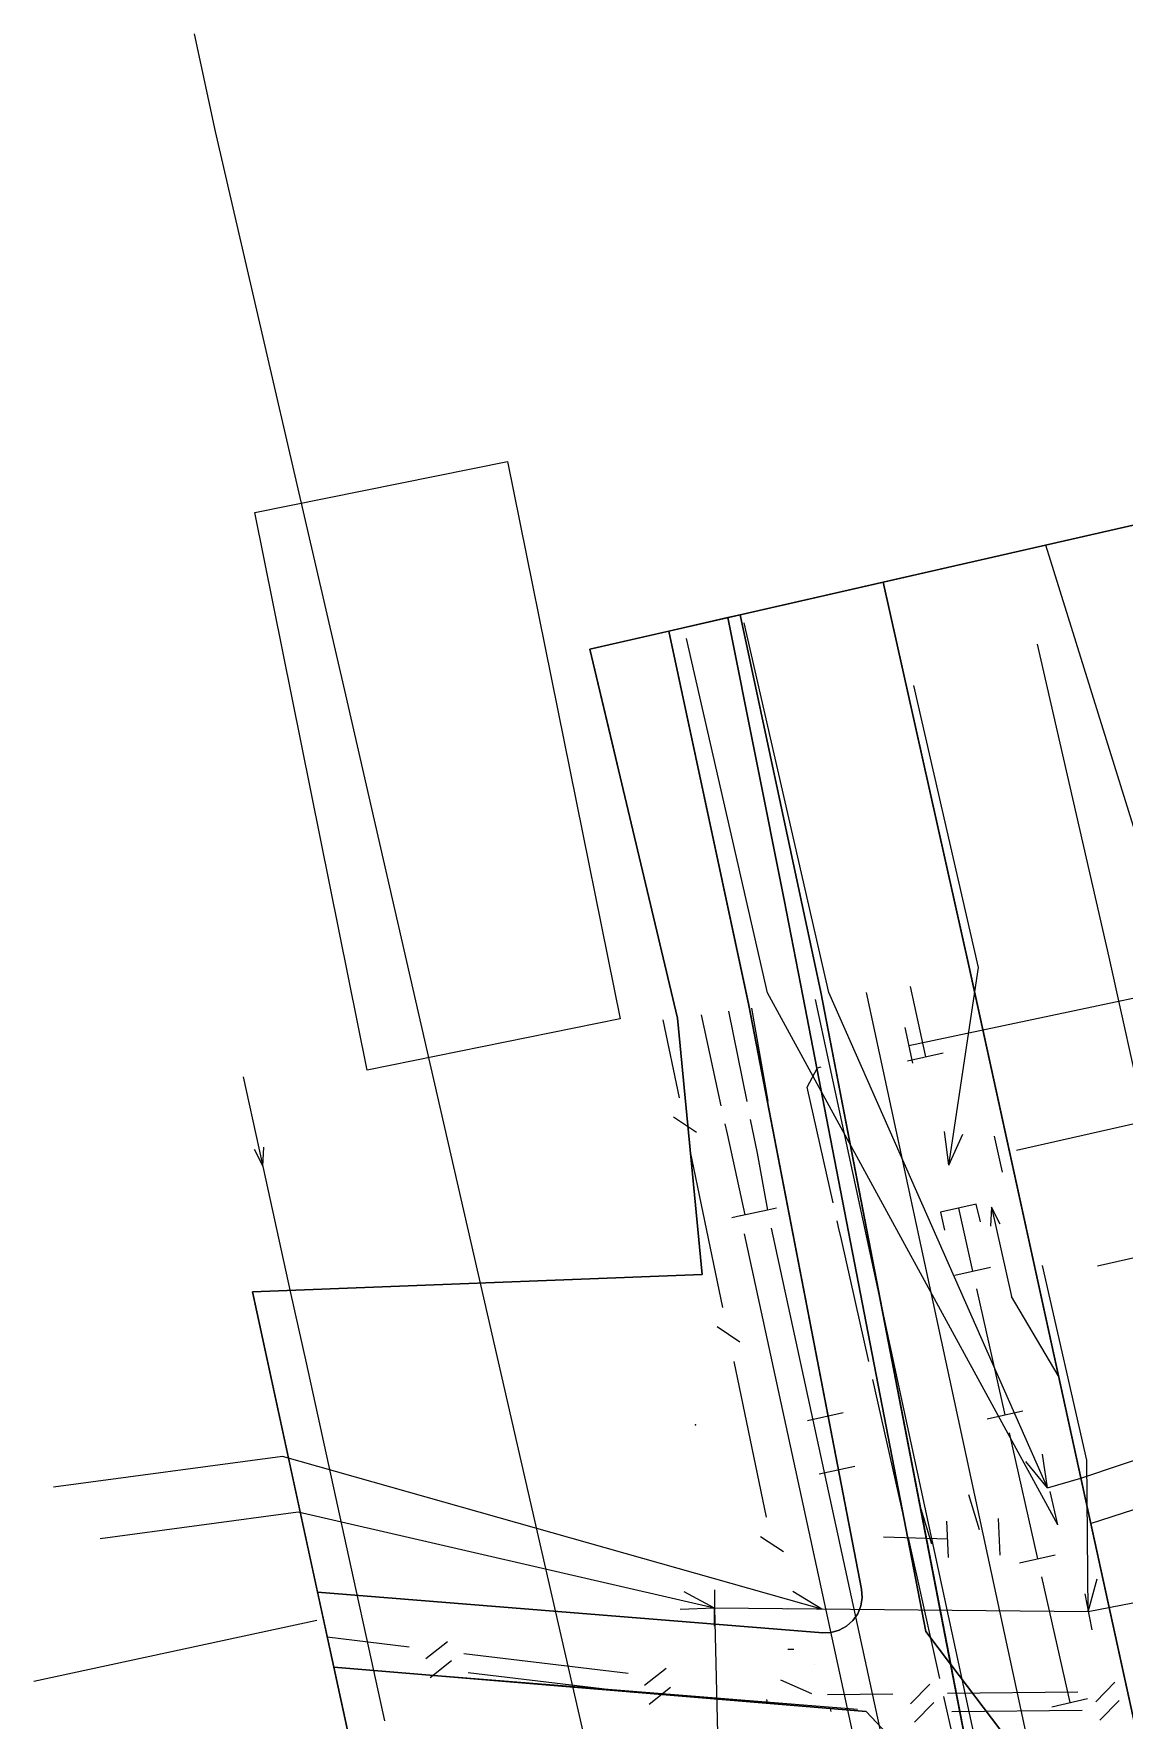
# Model space of a CAD drawing. Header units: metres. Extents: x 8858 to 9287, y -8974 to -8722.
# Drawn here: x 8862.25 to 8892.04, y -8777.99 to -8731.96 of the extents above; entities that cross this region are included whole.
import ezdxf

# ---------------------------------------------------------------- set-up
doc = ezdxf.new("R2010")
doc.units = ezdxf.units.M
for name, color, linetype in [('BENCH', 7, 'Continuous'), ('BOUNDARY', 7, 'Continuous'), ('BUILDING', 7, 'Continuous'), ('CURB', 7, 'Continuous'), ('ELECTR_CABLE', 7, 'Continuous'), ('ELECTR_CABLE_COMM', 7, 'Continuous'), ('GAS', 7, 'Continuous'), ('GRASS', 7, 'Continuous'), ('GROUND', 7, 'Continuous'), ('OVERHEAD_POWER_LINE', 7, 'Continuous'), ('ROAD', 7, 'Continuous'), ('SIDEWALK_PATH', 7, 'Continuous'), ('WATER_PIPELINE', 7, 'Continuous')]:
    doc.layers.add(name, color=color, linetype=linetype)

msp = doc.modelspace()

# ---------------------------------------------------------------- linework, layer by layer
at = {"layer": 'BENCH'}
msp.add_point((8880.328, -8769.93), dxfattribs=at)
at = {"layer": 'BOUNDARY'}
msp.add_lwpolyline([(8890.214, -8867.683), (8868.224, -8766.299), (8880.504, -8765.823), (8879.83, -8758.826), (8877.441, -8748.757), (8908.505, -8741.67), (8911.147, -8753.203), (8924.867, -8752.75), (8941.254, -8750.539), (8941.928, -8753.75), (8940.375, -8754.076), (8941.082, -8757.438), (8960.582, -8753.342), (8960.71, -8753.949), (8965.826, -8752.862), (8965.701, -8752.267), (8980.239, -8749.213), (8980.36, -8749.789), (8985.458, -8748.774), (8985.326, -8748.144), (8999.917, -8745.079), (9000.038, -8745.653), (9005.117, -8744.598)], dxfattribs=at)
at = {"layer": 'BUILDING'}
msp.add_lwpolyline([(8875.191, -8743.637), (8878.263, -8758.851), (8871.36, -8760.245), (8868.288, -8745.031)], close=True, dxfattribs=at)
at = {"layer": 'CURB'}
for points in [[(8895.869, -8765.07), (8889.89, -8745.917)], [(8885.448, -8746.93), (8887.791, -8757.397)], [(8881.547, -8747.82), (8883.748, -8758.123)], [(8879.596, -8748.265), (8881.778, -8758.476)], [(8887.793, -8757.396), (8894.035, -8785.943)], [(8881.779, -8758.476), (8884.861, -8774.416)], [(8883.747, -8758.123), (8890.756, -8794.367)], [(8870.003, -8774.5), (8883.8, -8775.603)], [(8870.445, -8776.542), (8884.747, -8777.685)]]:
    msp.add_lwpolyline(points, dxfattribs=at)
at = {"layer": 'ELECTR_CABLE'}
for points in [[(8883.962, -8758.127), (8881.651, -8748.039)], [(8882.295, -8758.138), (8880.079, -8748.464)], [(8886.155, -8759.571), (8897.958, -8757.078)], [(8890.22, -8772.66), (8882.295, -8758.138)], [(8889.94, -8771.65), (8883.962, -8758.127)], [(8881.029, -8761.224), (8880.484, -8758.738)], [(8881.229, -8758.637), (8881.724, -8761.104)], [(8881.85, -8758.554), (8882.302, -8761.096)], [(8886.258, -8760.06), (8886.052, -8759.082)], [(8884.085, -8763.87), (8883.376, -8760.714), (8883.658, -8760.186), (8883.758, -8760.161)], [(8881.681, -8764.199), (8881.196, -8761.987), (8881.136, -8761.712)], [(8881.822, -8761.594), (8882.007, -8762.513), (8882.291, -8764.065)], [(8882.536, -8764.013), (8882.291, -8764.066)], [(8881.558, -8764.225), (8881.314, -8764.278)], [(8882.291, -8764.065), (8881.559, -8764.225)], [(8885.057, -8768.199), (8884.309, -8764.872), (8884.234, -8764.536), (8884.194, -8764.358)], [(8900.028, -8849.282), (8881.665, -8764.717)], [(8900.76, -8849.122), (8882.398, -8764.558)], [(8886.029, -8772.528), (8885.166, -8768.687)], [(8883.382, -8769.807), (8884.358, -8769.593)], [(8890.85, -8771.38), (8895.24, -8769.91)], [(8889.94, -8771.65), (8889.347, -8770.928)], [(8889.94, -8771.65), (8889.805, -8770.726)], [(8883.702, -8771.267), (8884.678, -8771.053)], [(8889.94, -8771.65), (8890.85, -8771.38)], [(8895.56, -8771.19), (8891.1, -8772.63)], [(8888.08, -8772.791), (8887.788, -8771.835)], [(8890.22, -8772.66), (8890.008, -8771.75)], [(8886.776, -8773.188), (8886.484, -8772.232)], [(8887.232, -8773.552), (8887.186, -8772.554)], [(8888.642, -8773.487), (8888.596, -8772.489)], [(8887.209, -8773.053), (8885.46, -8772.99)], [(8887.001, -8776.856), (8886.138, -8773.015)], [(8886.479, -8780.503), (8886.687, -8780.531), (8887.319, -8780.235), (8887.632, -8779.668), (8887.11, -8777.344)]]:
    msp.add_lwpolyline(points, dxfattribs=at)
at = {"layer": 'ELECTR_CABLE_COMM'}
for points in [[(8879.885, -8761.006), (8879.444, -8758.878)], [(8880.351, -8761.946), (8879.725, -8761.535)], [(8881.074, -8766.73), (8880.191, -8762.475)], [(8897.835, -8764.126), (8891.304, -8765.595)], [(8891.013, -8770.893), (8889.803, -8765.579)], [(8881.54, -8767.669), (8880.913, -8767.258)], [(8882.263, -8772.453), (8881.379, -8768.198)], [(8869.042, -8770.791), (8862.794, -8771.634)], [(8883.777, -8774.958), (8869.042, -8770.791)], [(8891.052, -8775.033), (8891.013, -8770.893)], [(8869.469, -8772.308), (8864.068, -8773.037)], [(8880.84, -8774.928), (8869.469, -8772.308)], [(8882.729, -8773.393), (8882.102, -8772.982)], [(8901.797, -8772.948), (8891.052, -8775.033)], [(8891.052, -8775.033), (8891.294, -8774.131)], [(8880.84, -8774.928), (8880.019, -8774.482)], [(8880.845, -8774.428), (8880.835, -8775.428)], [(8883.777, -8774.958), (8882.979, -8774.473)], [(8890.957, -8774.542), (8891.147, -8775.524)], [(8880.84, -8774.928), (8879.907, -8774.97)], [(8880.84, -8774.928), (8881.245, -8791.61)], [(8891.052, -8775.033), (8880.84, -8774.928)], [(8883.777, -8774.958), (8882.843, -8774.954)], [(8869.986, -8775.266), (8862.249, -8776.932)], [(8870.266, -8775.716), (8872.508, -8775.988)], [(8872.958, -8776.309), (8873.548, -8775.846)], [(8873.075, -8776.827), (8873.664, -8776.364)], [(8873.997, -8776.168), (8878.481, -8776.71)], [(8882.844, -8776.051), (8883.01, -8776.049)], [(8874.114, -8776.685), (8878.607, -8777.229)], [(8878.931, -8777.031), (8879.52, -8776.569)], [(8883.504, -8777.274), (8882.651, -8776.894)], [(8883.582, -8776.477), (8883.584, -8776.478)], [(8879.056, -8777.55), (8879.646, -8777.088)], [(8885.712, -8777.281), (8883.933, -8777.301)], [(8886.724, -8777.005), (8886.199, -8777.541)], [(8890.77, -8777.227), (8887.212, -8777.265)], [(8891.782, -8776.951), (8891.258, -8777.486)], [(8882.29, -8777.511), (8882.277, -8777.421)], [(8884.007, -8777.683), (8884.017, -8777.749)], [(8886.834, -8777.504), (8886.31, -8778.04)], [(8890.882, -8777.726), (8887.322, -8777.764)], [(8891.894, -8777.45), (8891.37, -8777.985)]]:
    msp.add_lwpolyline(points, dxfattribs=at)
at = {"layer": 'GAS'}
for points in [[(8891.621, -8757.164), (8889.665, -8748.625)], [(8888.05, -8757.442), (8886.287, -8749.748)], [(8887.244, -8762.845), (8888.05, -8757.442)], [(8892.619, -8761.637), (8891.621, -8757.164)], [(8886.19, -8757.968), (8886.604, -8759.884)], [(8886.115, -8759.989), (8887.093, -8759.778)], [(8889.088, -8762.43), (8892.912, -8761.571)], [(8887.244, -8762.845), (8887.129, -8761.918)], [(8887.244, -8762.845), (8887.624, -8761.992)], [(8888.71, -8763.028), (8888.49, -8762.052)], [(8887.995, -8763.903), (8887.019, -8764.123)], [(8887.507, -8764.013), (8887.894, -8765.732)], [(8888.105, -8764.391), (8887.995, -8763.903)], [(8887.019, -8764.123), (8887.129, -8764.611)], [(8887.406, -8765.842), (8888.382, -8765.622)], [(8888.004, -8766.22), (8888.778, -8769.658)], [(8888.29, -8769.768), (8889.266, -8769.549)], [(8888.888, -8770.146), (8889.662, -8773.585)], [(8889.175, -8773.695), (8890.15, -8773.475)], [(8889.772, -8774.073), (8890.547, -8777.511)], [(8890.059, -8777.621), (8891.034, -8777.401)]]:
    msp.add_lwpolyline(points, dxfattribs=at)
at = {"layer": 'GRASS'}
for points in [[(8887.793, -8757.397), (8885.448, -8746.93), (8881.547, -8747.82), (8883.74, -8758.084), (8887.296, -8776.472), (8891.314, -8781.764), (8891.206, -8795.024), (8891.385, -8795.113), (8891.575, -8795.164), (8891.772, -8795.177), (8891.97, -8795.15), (8892.158, -8795.085), (8892.328, -8794.984), (8892.476, -8794.853), (8892.595, -8794.693), (8893.578, -8792.639), (8894.153, -8790.456), (8894.308, -8788.204), (8894.035, -8785.943)], [(8881.547, -8747.82), (8881.21, -8747.897), (8882.75, -8755.601), (8883.256, -8758.218), (8886.612, -8775.572), (8887.293, -8776.459), (8883.747, -8758.123)], [(8870.003, -8774.5), (8883.8, -8775.603), (8884.031, -8775.595), (8884.251, -8775.535), (8884.452, -8775.426), (8884.625, -8775.273), (8884.758, -8775.084), (8884.843, -8774.872), (8884.878, -8774.647), (8884.861, -8774.416), (8881.778, -8758.476), (8879.596, -8748.265), (8877.441, -8748.757), (8879.83, -8758.826), (8880.504, -8765.823), (8868.224, -8766.299)], [(8881.78, -8758.483), (8879.596, -8748.265), (8877.441, -8748.757), (8878.038, -8751.274), (8878.635, -8753.792), (8879.233, -8756.309), (8879.83, -8758.826), (8879.999, -8760.575), (8880.167, -8762.325), (8880.336, -8764.074), (8880.504, -8765.823), (8868.224, -8766.299), (8870.003, -8774.5), (8883.8, -8775.603), (8884.031, -8775.595), (8884.251, -8775.535), (8884.452, -8775.426), (8884.625, -8775.273), (8884.758, -8775.084), (8884.843, -8774.872), (8884.878, -8774.647), (8884.861, -8774.416)], [(8884.983, -8777.752), (8870.445, -8776.542), (8874.958, -8797.344), (8878.437, -8797.813), (8880.973, -8798.02), (8883.491, -8797.811), (8885.943, -8797.197), (8888.277, -8796.184), (8888.762, -8795.86), (8889.201, -8795.479), (8889.589, -8795.045), (8889.919, -8794.563), (8889.871, -8782.95)]]:
    msp.add_lwpolyline(points, close=True, dxfattribs=at)
at = {"layer": 'GROUND'}
for points in [[(8885.745, -8847.078), (8868.224, -8766.299), (8880.504, -8765.823), (8879.83, -8758.826), (8877.441, -8748.757), (8908.503, -8741.671)], [(8902.688, -8782.588), (8897.509, -8759.249), (8894.322, -8744.906), (8885.448, -8746.93), (8887.793, -8757.396), (8894.035, -8785.943)], [(8891.314, -8781.764), (8887.296, -8776.472), (8887.293, -8776.459), (8886.612, -8775.572), (8883.256, -8758.218), (8882.75, -8755.601), (8881.21, -8747.897), (8879.596, -8748.265), (8881.78, -8758.483), (8884.861, -8774.416), (8884.878, -8774.647), (8884.843, -8774.872), (8884.758, -8775.084), (8884.625, -8775.273), (8884.452, -8775.426), (8884.251, -8775.535), (8884.031, -8775.595), (8883.8, -8775.603), (8870.003, -8774.5), (8870.445, -8776.542), (8884.983, -8777.752), (8888.206, -8781.179)]]:
    msp.add_lwpolyline(points, dxfattribs=at)
at = {"layer": 'OVERHEAD_POWER_LINE'}
for points in [[(8866.629, -8731.96), (8867.206, -8734.628)], [(8867.206, -8734.628), (8870.765, -8750)], [(8870.765, -8750), (8872.998, -8759.748)], [(8872.998, -8759.748), (8886.585, -8819.061)], [(8867.97, -8760.426), (8868.399, -8762.38)], [(8868.269, -8762.409), (8868.507, -8762.868)], [(8868.399, -8762.38), (8868.829, -8764.333)], [(8868.507, -8762.868), (8868.53, -8762.35)], [(8888.405, -8763.99), (8888.385, -8764.509)], [(8888.405, -8763.99), (8888.96, -8766.428)], [(8888.646, -8764.447), (8888.405, -8763.99)], [(8868.829, -8764.333), (8869.258, -8766.286)], [(8869.258, -8766.286), (8869.687, -8768.24)], [(8890.232, -8768.58), (8888.96, -8766.428)], [(8869.687, -8768.24), (8870.117, -8770.193)], [(8870.117, -8770.193), (8870.546, -8772.147)], [(8870.546, -8772.147), (8870.975, -8774.1)], [(8870.975, -8774.1), (8871.404, -8776.053)], [(8871.404, -8776.053), (8871.834, -8778.007)]]:
    msp.add_lwpolyline(points, dxfattribs=at)
at = {"layer": 'ROAD'}
msp.add_lwpolyline([(8894.035, -8785.943), (8887.793, -8757.397), (8887.793, -8757.396), (8885.448, -8746.932), (8885.448, -8746.931), (8885.449, -8746.93), (8894.321, -8744.906), (8894.322, -8744.906), (8894.322, -8744.907), (8897.509, -8759.249), (8902.688, -8782.588)], dxfattribs=at)
at = {"layer": 'SIDEWALK_PATH'}
for points in [[(8886.612, -8775.572), (8883.256, -8758.218), (8882.75, -8755.601), (8881.21, -8747.897), (8879.596, -8748.265), (8881.78, -8758.483), (8884.861, -8774.416), (8884.878, -8774.647), (8884.843, -8774.872), (8884.758, -8775.084), (8884.625, -8775.273), (8884.452, -8775.426), (8884.251, -8775.535), (8884.031, -8775.595), (8883.8, -8775.603), (8870.003, -8774.5), (8870.445, -8776.542), (8884.983, -8777.752), (8888.206, -8781.179), (8887.293, -8776.459)], [(8887.296, -8776.472), (8891.314, -8781.764), (8891.295, -8794.34), (8891.206, -8795.024), (8891.044, -8794.897), (8890.913, -8794.742), (8890.816, -8794.564), (8890.756, -8794.367), (8889.9, -8789.94), (8889.871, -8782.95), (8888.206, -8781.179)]]:
    msp.add_lwpolyline(points, close=True, dxfattribs=at)
at = {"layer": 'WATER_PIPELINE'}
for points in [[(8883.59, -8758.319), (8891.702, -8795.889)], [(8884.982, -8758.131), (8893.084, -8795.654)]]:
    msp.add_lwpolyline(points, dxfattribs=at)

doc.saveas('drawing.dxf')
